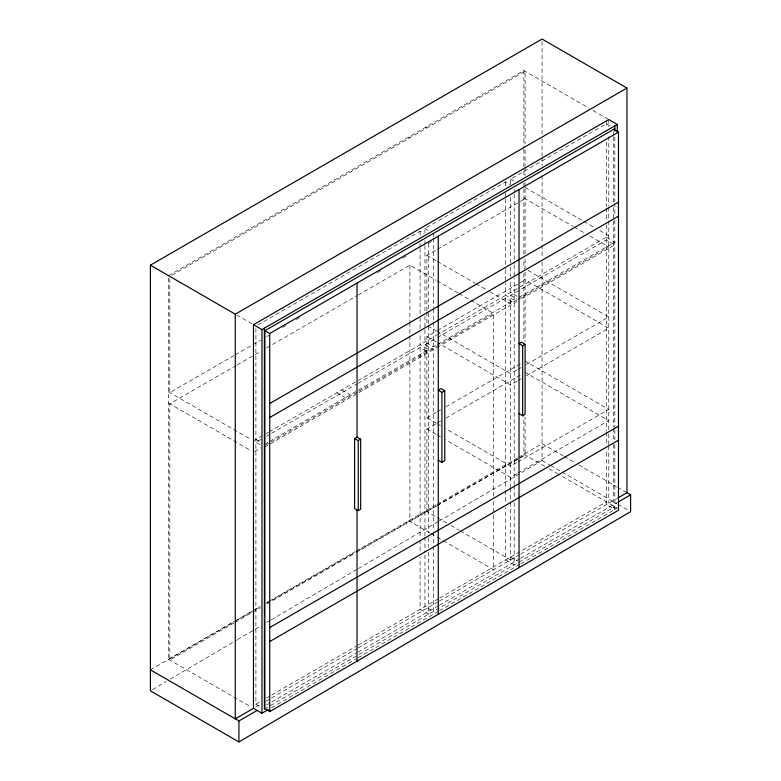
<?xml version="1.0" encoding="UTF-8"?>
<svg xmlns="http://www.w3.org/2000/svg" width="781" height="781" viewBox="0 0 781 781"><rect width="100%" height="100%" fill="white"/><g stroke="black" fill="none" stroke-linecap="round" stroke-linejoin="round"><path stroke-width="0.59" stroke-dasharray="3.9 2.93" d="M152.5 689.603L166.158 681.579M170.356 679.109L236.506 640.205M237.561 639.59L260.659 626.001M266.956 622.301L270.109 620.446M271.163 619.831L357.268 569.193M358.313 568.578L438.121 521.649M439.166 521.025L542.073 460.517L542.073 262.104M168.589 275.683L523.885 70.554L588.894 108.09M171.908 275.166L525.096 71.256L525.096 143.889M258.003 324.876L420.09 231.293L423.858 233.47M424.942 233.373L424.942 228.491L505.697 181.866L510.413 184.589M510.549 183.945L510.549 179.074L606.349 123.759L611.064 126.483M234.115 355.472L169.809 392.599L169.809 278.807M235.169 354.857L252.038 345.124M253.093 344.509L260.473 340.252M266.799 336.601L268.908 335.381M282.615 327.473L286.832 325.033M296.321 319.556L300.539 317.125M377.496 272.686L381.714 270.255M402.801 258.081L407.018 255.641M428.105 243.467L432.323 241.036M236.145 365.498L169.809 403.797L169.809 660.043L234.046 622.955M237.199 364.893L254.05 355.16M255.104 354.554L260.366 351.518M266.682 347.867L357.249 295.579M358.303 294.974L409.898 265.179L436.052 280.281M426.875 310.906L426.875 255.377L436.384 249.891M437.438 249.285L525.096 198.677M436.296 423.243L426.875 417.806L426.875 336.591L436.384 331.105M437.438 330.5L525.096 279.881M253.474 440.904L261.157 436.472M266.126 433.601L268.527 432.215M269.289 431.776L436.472 335.254M436.921 334.99L608.77 235.774L598.314 229.741M261.166 439.264L255.904 442.31L260.62 445.033M266.428 436.228L270.636 433.797M271.69 433.191L356.937 383.969M357.991 383.364L420.09 347.516L428.574 352.416M424.942 535.912L424.942 344.714L436.472 338.056M437.526 337.451L505.697 298.088L514.191 302.989L514.191 484.445M510.549 487.705L510.549 295.286L606.349 239.982L614.832 244.883L519.033 300.187M264.388 444.409L268.596 441.978M269.65 441.372L357.552 390.617M358.596 390.012L428.574 349.615L420.09 344.714L420.09 332.521M424.942 329.719L424.942 341.912L433.426 346.813L436.569 344.997M437.624 344.392L514.191 300.187L514.191 278.231M519.033 297.385L614.832 242.081L606.349 237.18M254.528 451.496L260.844 447.855M266.116 444.809L270.324 442.378M271.378 441.773L357.727 391.916M358.782 391.31L493.572 313.493L493.572 496.511M516.885 300.031L510.549 303.692L487.539 290.405M517.94 299.416L608.77 246.981L588.894 235.511M264.388 447.21L436.569 347.799M436.989 347.555L516.934 301.398M426.875 417.806L436.384 412.319M437.438 411.704L440.611 409.879M445.892 406.833L520.878 363.536M516.885 370.038L510.549 373.699L437.34 331.427M517.94 369.433L521.112 367.597M526.394 364.551L608.77 316.988L526.15 269.289M426.875 511.623L426.875 429.003L436.384 423.517M437.438 422.911L440.611 421.076M445.892 418.03L520.878 374.734M516.885 381.245L510.549 384.896L437.34 342.634M517.94 380.63L521.112 378.805M526.394 375.749L608.77 328.196L523.885 279.188M150.401 669.844L233.88 621.647M234.935 621.032L251.785 611.308M252.839 610.703L260.21 606.447M266.526 602.795L268.635 601.585M269.689 600.97L354.984 551.728M356.038 551.122L436.228 504.819M437.282 504.214L517.549 457.871M518.604 457.256L542.073 443.706L563.033 455.811M235.091 622.34L251.941 612.616M252.995 612.011L260.366 607.755M266.682 604.103L355.14 553.036M356.195 552.431L436.384 506.127M437.438 505.522L525.096 454.913L525.096 417.249M516.885 462.45L510.549 466.111L445.707 428.671M517.94 461.844L608.77 409.4L525.096 361.095M516.885 473.657L510.549 477.318L445.707 439.879M517.94 473.042L608.77 420.608L525.096 372.303M255.904 328.528L255.904 704.14L261.166 701.104M266.428 698.068L270.636 695.637M271.69 695.031L356.937 645.809M357.991 645.204L438.571 598.676M439.625 598.07L606.349 501.822M255.592 707.127L260.874 704.072M266.155 701.026L270.382 698.585M271.437 697.98L357.015 648.572M358.069 647.957L438.366 601.604M439.42 600.989L519.716 554.637M520.771 554.022L616.853 498.551M266.594 704.97L270.802 702.539M271.856 701.934L357.151 652.691M358.206 652.076L438.239 605.871M439.293 605.265L519.463 558.981M520.527 558.366L617.459 502.398M264.388 709.041L614.832 506.723M271.476 707.752L357.044 658.354M358.108 657.739L438.395 611.386M439.459 610.771L519.746 564.419M520.8 563.804L617.254 508.119L558.571 474.233M168.589 278.104L168.589 659.34L236.213 620.563M237.278 619.958L254.176 610.264M255.241 609.658L260.522 606.622M266.858 602.991L357.737 550.878M358.791 550.273L435.983 506.01M437.028 505.414L525.096 454.913M593.082 110.502L607.725 118.956M425.665 127.264L426.875 127.967M510.549 179.074L515.265 181.788M525.096 187.469L582.626 220.681M583.671 221.287L594.126 227.32M523.885 197.974L573.205 226.451M574.26 227.056L584.715 233.089M408.688 137.065L409.898 137.759M424.942 228.491L429.657 231.215M517.149 296.302L510.549 292.485L510.549 281.511M510.549 295.286L517.149 299.094M514.191 300.187L505.697 295.286L505.697 283.093M426.875 255.377L436.296 260.815M437.34 261.42L474.985 283.161M476.039 283.757L486.495 289.8M437.096 280.887L458.008 292.963M459.062 293.558L469.518 299.601M470.562 300.207L493.572 313.493M427.92 325.999L436.296 330.822M426.875 336.591L436.296 342.029M424.942 344.714L433.426 349.615L433.426 531.07M564.087 456.416L574.562 462.469M578.75 464.89L616.482 486.67M617.527 487.276L625.913 492.108M542.073 460.517L549.453 464.773M550.507 465.378L561.041 471.46M562.095 472.075L616.892 503.706M617.947 504.321L628.49 510.403M544.972 466.384L523.885 454.21L523.885 416.546M549.15 468.795L557.527 473.628M615.565 508.538L613.622 507.416L613.622 442.876M437.34 423.839L440.474 425.655M236.741 315.026L252.429 324.086M426.875 429.003L436.296 434.441M437.34 435.046L440.474 436.852M341.756 389.944L350.239 394.844M336.904 392.736L345.387 397.636M510.549 557.126L517.149 560.934M425.665 510.92L436.296 517.051M437.34 517.657L446.752 523.094M450.93 525.506L459.296 530.338M460.351 530.943L514.191 562.027M408.688 520.722L429.775 532.896M430.819 533.501L436.052 536.518M437.096 537.123L442.319 540.14M443.374 540.745L497.214 571.829M255.904 439.508L260.62 442.231M168.589 391.896L251.384 439.693M168.589 403.103L251.384 450.901M255.904 704.14L260.62 706.864M168.589 659.34L251.384 707.137M614.832 137.202L614.832 201.83M614.832 203.05L614.832 215.253M614.832 220.125L614.832 428.779M614.832 429.989L614.832 439.732M614.832 444.604L614.832 509.515L606.349 504.614L606.349 449.446M613.622 131.804L613.622 135.464M613.622 136.675L613.622 202.533M613.622 207.414L613.622 219.607M613.622 220.828L613.622 427.041M613.622 428.261L613.622 441.655M608.77 119.561L608.77 126.873M608.77 136.616L608.77 206.038M608.77 207.258L608.77 430.136M608.77 433.972L608.77 444.76M608.77 445.971L608.77 503.218M606.349 120.957L606.349 127.42M606.349 142.054L606.349 206.692M606.349 207.912L606.349 220.105M606.349 224.987L606.349 431.18M606.349 432.401L606.349 444.574M542.073 41.491L542.073 134.117M542.073 138.998L542.073 156.063M542.073 157.284L542.073 165.806M542.073 175.559L542.073 243.818M542.073 245.039L542.073 257.222M525.096 149.942L525.096 165.679M525.096 166.89L525.096 175.364M525.096 182.627L525.096 185.048M525.096 188.592L525.096 254.196M525.096 259.028L525.096 268.684L523.885 267.981L523.885 258.326M525.096 272.042L525.096 341.707M523.885 70.554L523.885 148.029M523.885 149.239L523.885 169.819M523.885 171.029L523.885 177.092M523.885 183.144L523.885 186.776M523.885 189.012L523.885 257.125M523.885 273.584L523.885 342.215M514.191 189.207L514.191 192.868M514.191 194.088L514.191 263.597M514.191 264.818L514.191 277.011M514.191 485.665L514.191 497.848M514.191 502.72L514.191 564.829L505.697 559.928L505.697 507.562M510.549 197.359L510.549 265.657M510.549 266.877L510.549 276.63M510.549 488.252L510.549 501.099M510.549 502.32L510.549 559.928M505.697 181.866L505.697 186.747M505.697 192.848L505.697 197.72M505.697 198.94L505.697 268.459M505.697 269.679L505.697 281.873M505.697 298.088L505.697 489.287M505.697 490.507L505.697 502.691M493.572 501.392L493.572 513.595M493.572 514.816L493.572 569.73M433.426 233.392L433.426 237.053M433.426 238.273L433.426 307.792M433.426 309.003L433.426 321.206M433.426 322.426L433.426 346.813M433.426 532.291L433.426 611.455L424.942 606.554L424.942 550.527M428.574 243.457L428.574 312.468M428.574 313.025L428.574 325.784M428.574 326.438L428.574 532.652M428.574 537.523L428.574 547.266M428.574 552.138L428.574 614.256L420.09 609.356L420.09 556.98M426.875 312.117L426.875 324.183M424.942 240.694L424.942 244.346M424.942 245.566L424.942 311.424M424.942 316.305L424.942 328.498M424.942 537.133L424.942 549.316M420.09 231.293L420.09 236.174M420.09 243.487L420.09 247.147M420.09 248.368L420.09 316.666M420.09 317.887L420.09 331.3M420.09 347.516L420.09 538.714M420.09 539.935L420.09 552.108M409.898 265.179L409.898 321.313M409.898 322.533L409.898 334.737M409.898 335.957L409.898 521.425"/><path stroke-width="1.17" d="M626.958 492.713L626.958 88.058L542.073 39.05L150.401 265.179L150.401 690.843L238.927 741.95L630.599 511.623L630.599 494.812L626.958 492.713L617.869 497.966M150.401 265.179L235.286 314.187L626.958 88.058M235.286 314.187L235.286 718.842L253.474 708.347L253.474 324.691L608.77 119.561L617.254 124.462L617.254 131.774M253.474 324.691L261.967 329.592L617.254 124.462M264.388 330.988L614.832 128.66M269.728 333.507L618.474 132.165L618.474 510.218L269.728 711.569L264.876 708.767L264.876 330.705L269.728 333.507L269.728 711.569M269.728 403.523L618.474 202.172M269.728 417.523L618.474 216.171M354.603 438.522L357.034 437.126L360.666 439.225L360.666 509.232L358.245 510.637L354.603 508.538L354.603 438.522L358.245 440.63L360.666 439.225M444.77 390.666L441.138 388.567L438.278 390.217L441.919 392.316L444.77 390.666L444.77 460.683L441.919 462.332L438.278 460.234M525.096 344.294L521.464 342.195L519.033 343.591L522.674 345.69L525.096 344.294L525.096 414.301L522.674 415.707L519.033 413.608M269.728 627.553L618.474 426.201M269.728 641.552L618.474 440.211M150.401 669.844L238.927 720.951L257.115 710.446M618.474 501.822L630.599 494.812M253.474 708.347L261.967 713.248L268.303 709.587M613.622 129.363L618.474 132.165M614.832 125.858L614.832 131.101M522.674 345.69L522.674 415.707M519.033 189.568L519.033 567.631M441.919 392.316L441.919 462.332M438.278 236.194L438.278 614.256M358.245 440.63L358.245 510.637M357.034 283.103L357.034 437.126M357.034 509.554L357.034 661.156M264.388 328.186L264.388 709.041M261.967 329.592L261.967 713.248M238.927 720.951L238.927 741.95"/></g></svg>
